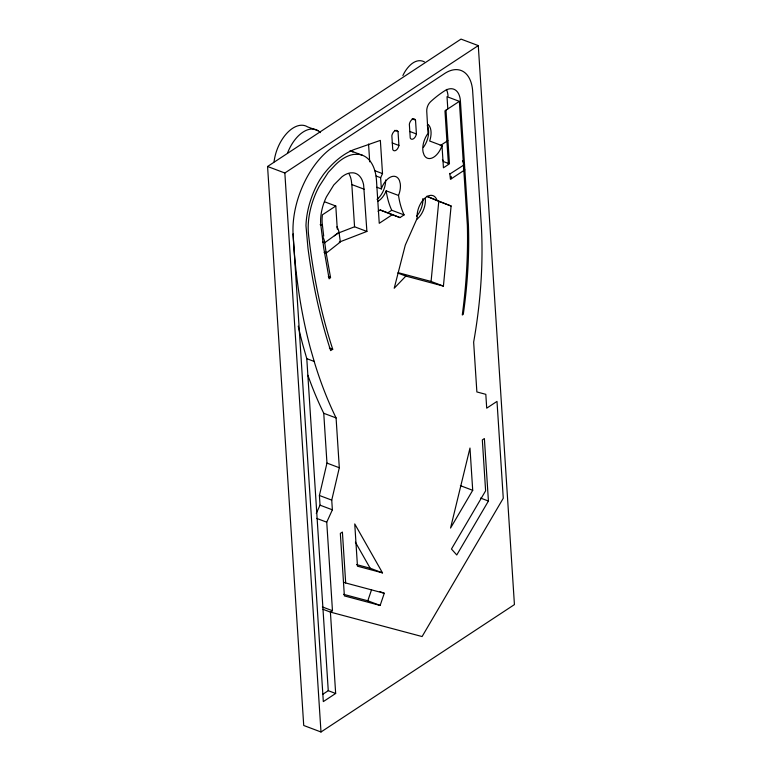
<?xml version="1.0" encoding="UTF-8"?>
<svg xmlns="http://www.w3.org/2000/svg" width="782" height="782" viewBox="0 0 782 782"><rect width="100%" height="100%" fill="white"/><g stroke="black" fill="none" stroke-linecap="round" stroke-linejoin="round"><path stroke-width="1.17" d="M443.414 286.104L431.078 281.452L438.77 201.375L426.757 196.282L451.106 206.018L443.414 286.104L405.858 276.085L398.009 273.123M316.28 513.412L320.034 505.172L319.408 495.485L326.964 463.091L323.748 413.287A573.793 328.89 -69.4 0 1 307.883 375.282M293.074 233.935L323.318 701.601L335.664 693.468L330.405 612.091L332.467 610.732L326.739 522.181L332.37 509.815L331.744 500.128L339.31 467.744L336.084 417.93A573.793 328.89 -69.4 0 1 314.765 363.415L310.493 348.606A573.793 328.89 -69.4 0 1 293.074 233.935A68.796 39.432 -69.4 0 1 332.536 147.358L443.658 74.182A40.429 23.177 -69.4 0 1 472.739 92.54L481.096 221.844A371.655 213.027 -69.4 0 1 473.648 342.135L476.873 391.948L485.817 394.333L486.707 408.175L497 401.401L503.266 498.251L422.094 636.548L330.405 612.091L323.005 609.305M376.865 187.25L381.352 188.941L381.684 187.875A16.09 9.228 -69.4 0 1 399.494 180.632L400.296 183.799A16.09 9.228 -69.4 0 1 398.527 195.461A91.67 52.541 -69.4 0 0 404.079 214.894L399.964 217.601L388.742 213.378M343.572 594.33L367.804 600.791L371.558 589.726M384.275 593.264L345.683 582.971L342.399 532.063L340.336 533.422L344.373 595.894L380.14 605.444L384.275 593.264L379.788 591.573M381.352 188.941L380.629 177.719L382.506 173.594L380.355 140.389L356.983 148.57A80.917 46.382 -69.4 0 0 323.298 174.669L320.063 179.42A59.188 33.929 -69.4 0 0 305.967 225.636L307.952 248.031A663.938 380.551 -69.4 0 0 330.659 350.6L332.721 349.241A663.938 380.551 -69.4 0 1 308.665 235.626A54.75 31.378 -69.4 0 1 319.193 186.37L328.264 172.392L335.273 164.953A48.904 28.035 -69.4 0 1 353.875 154.406L358.303 154.308A48.904 28.035 -69.4 0 1 376.474 180.456L379.25 223.3L392.456 214.6L399.964 217.601M402.877 75.6C406.259 68.034 414.959 57.106 424.382 61.817M472.709 490.304L450.549 528.065L469.982 448.047L472.709 490.304L460.373 485.651M488.427 501.027L456.766 554.976L451.458 549.023L485.612 490.813L482.328 439.914L484.381 438.555L488.427 501.027L480.568 498.075M405.858 276.085L394.216 288.235L405.291 245.108L417.187 218.227A16.09 9.228 -69.4 0 1 424.646 198.364A16.09 9.228 -69.4 0 1 436.913 199.996M325.977 251.902L330.551 277.561L329.114 278.822L323.699 247.826L320.669 223.769A35.425 20.303 -69.4 0 1 326.417 196.888L333.787 184.963L341.969 176.791A29.54 16.93 -69.4 0 1 350.444 172.871L353.122 172.822A29.54 16.93 -69.4 0 1 363.63 184.943L366.895 231.433L339.261 242.107M324.11 252.391L326.182 253.173L340.365 241.99L338.977 232.156A12.092 7.781 56.6 0 0 336.925 226.809M267.571 166.488L461.009 39.1L478.281 45.6L514.429 604.594L320.991 731.991L303.719 725.481L267.571 166.488L284.844 172.998L478.281 45.6M445.984 110.154L449.455 163.829L443.433 167.798L442.006 145.657A16.09 9.228 -69.4 0 1 424.118 155.08L423.101 152.148A16.09 9.228 -69.4 0 1 428.008 133.399L426.747 111.24A7.888 4.526 -69.4 0 1 430.432 101.865L430.872 101.445A114.113 65.405 -69.4 0 1 444.733 90.78A22.932 13.147 -69.4 0 1 460.383 100.663L468.389 224.424A374.128 214.444 -69.4 0 1 463.276 314.354L462.289 314.999L463.218 307.717A417.05 239.048 -69.4 0 0 467.362 225.148L459.357 101.347L444.958 110.829L448.428 164.513M337.286 229.146L335.791 206.008L322.428 214.806L322.34 215.48A33.118 18.983 -69.4 0 0 322.145 222.802L323.689 236.096M440.227 145.648L447.861 140.613M378.087 211.287L380.12 209.947L392.456 214.6M404.079 214.894L391.733 210.25L387.618 212.958L380.12 209.947M464.86 169.841L450.452 179.332L449.777 173.389M322.565 694.436L328.264 690.682L335.664 693.468M334.334 235.783L339.017 232.381L324.735 242.723L322.653 242.029M450.031 173.897L464.518 164.591L462.504 160.75M339.085 232.762L354.559 226.78L366.895 231.433M398.214 272.683L431.078 281.452M356.514 564.584L370.169 568.221L382.506 572.874L354.745 523.93L357.472 566.188L382.506 572.874M318 130.702L307.59 126.899A32.091 18.397 -69.4 0 0 274.052 161.884M459.357 101.347L447.021 96.694L447.803 108.884M412.153 118.854L415.516 120.115L416.415 133.957A5.23 3.001 -69.4 0 1 413.502 138.756A5.23 3.001 -69.4 0 1 410.237 138.023L409.348 124.182A5.23 3.001 -69.4 0 1 412.251 119.382A5.23 3.001 -69.4 0 1 415.516 120.115M409.68 131.425L416.415 133.957M442.006 145.657L429.66 141.014A16.09 9.228 -69.4 0 0 428.116 124.475M394.666 130.369L398.028 131.64L398.918 145.472A5.23 3.001 -69.4 0 1 396.015 150.271A5.23 3.001 -69.4 0 1 392.75 149.538L391.85 135.706A5.23 3.001 -69.4 0 1 394.763 130.907A5.23 3.001 -69.4 0 1 398.028 131.64M448.467 163.458L443.521 161.6L442.426 159.538M392.193 142.94L398.918 145.472M362.437 155.276L350.092 150.633A48.904 28.035 -69.4 0 1 352.936 152.031M374.646 170.642L382.506 173.594M376.142 176.028L380.629 177.719M438.77 201.375L451.106 206.018M377.696 201.433A16.09 9.228 -69.4 0 0 386.191 190.818L398.527 195.461M349.143 174.122A29.54 16.93 -69.4 0 1 351.294 180.29L351.832 184.562L364.168 189.205M324.579 201.785L335.791 206.008M320.151 224.678L322.399 225.519M328.303 276.72L330.551 277.561M329.349 347.98L332.721 349.241M298.245 326.153A573.793 328.89 -69.4 0 0 303.093 345.82L306.788 358.655L314.198 361.44M323.748 413.287L336.084 417.93M326.964 463.091L339.31 467.744M319.408 495.485L331.744 500.128M320.034 505.172L332.37 509.815M316.642 518.378L326.739 522.181M343.445 582.121L345.683 582.971M367.804 600.791L380.14 605.444M322.37 606.93L332.467 610.732M355.399 542.2L370.169 568.221M326.182 253.173L324.657 242.127A12.013 7.732 56.6 0 0 322.516 236.291M368.557 144.044L369.7 161.835M351.832 184.562L354.559 226.78M306.788 358.655L328.264 690.682M284.844 172.998L320.991 731.991M391.733 210.25A91.67 52.541 -69.4 0 1 386.191 190.818M385.624 180.016A16.09 9.228 -69.4 0 1 377.022 199.332M287.483 153.204A32.209 18.465 -69.4 0 1 320.317 132.617M425.3 198.579A16.09 9.228 -69.4 0 1 416.513 219.537M422.906 198.54A16.09 9.228 -69.4 0 1 416.64 216.213M451.106 176.341A10.831 6.97 56.6 0 1 451.488 178.648M463.452 168.208A10.831 6.97 56.6 0 1 463.834 170.525M446.405 89.422A22.932 13.147 -69.4 0 1 448.047 96.02M427.275 125.667A16.09 9.228 -69.4 0 1 423.385 147.348"/></g></svg>
